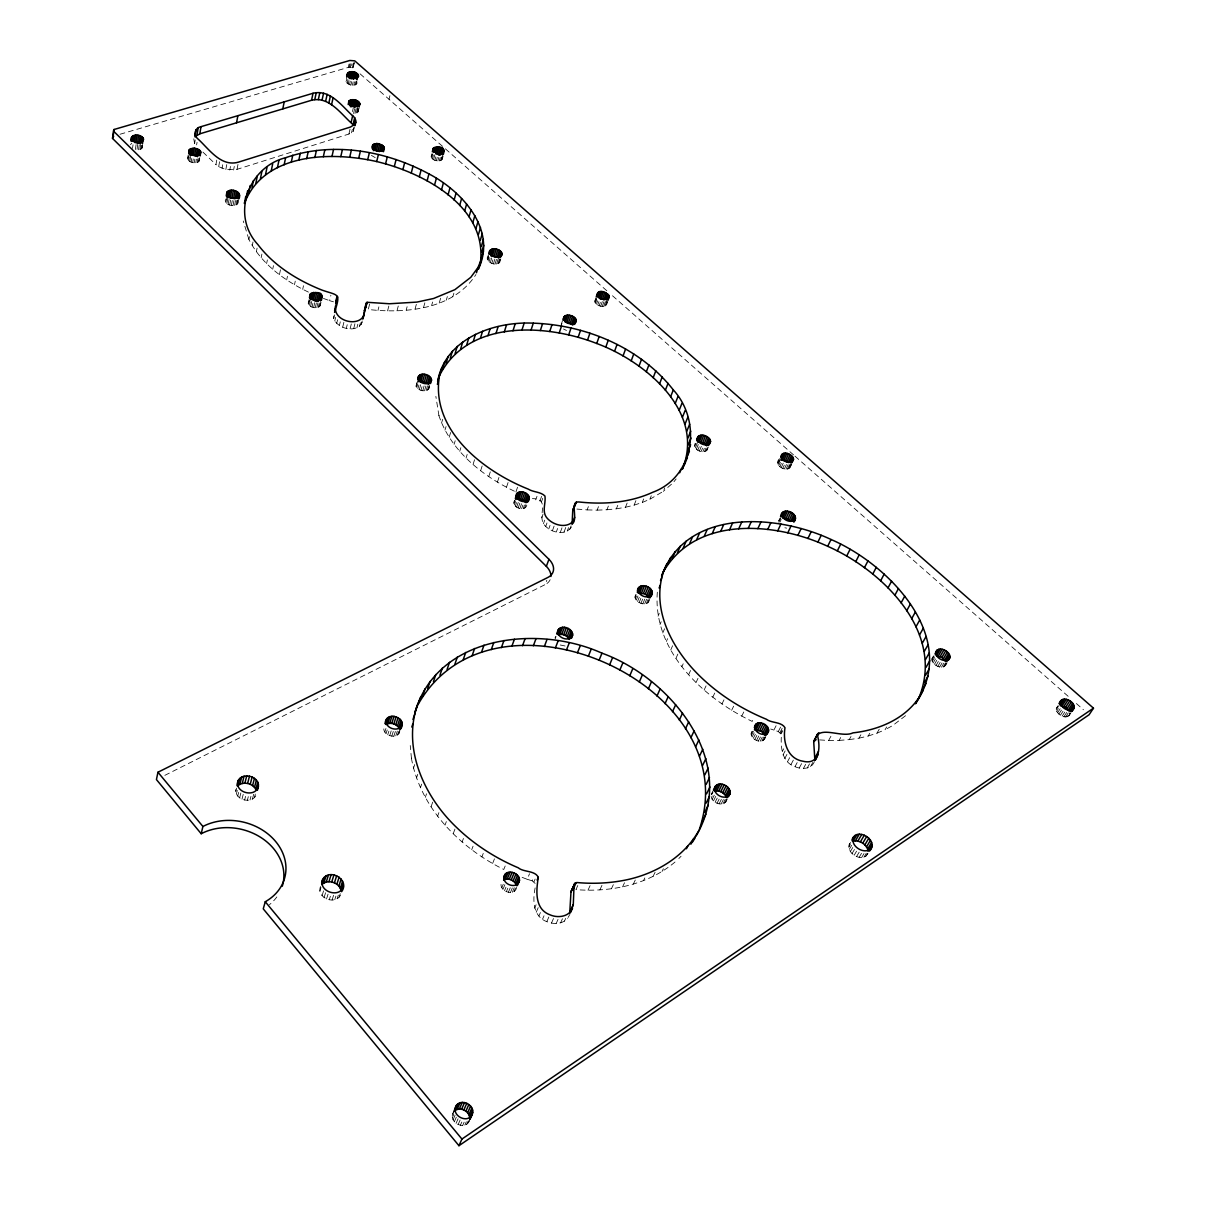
<?xml version="1.0" encoding="UTF-8"?>
<svg xmlns="http://www.w3.org/2000/svg" width="1206" height="1206" viewBox="0 0 1206 1206"><rect width="100%" height="100%" fill="white"/><g stroke="black" fill="none" stroke-linecap="round" stroke-linejoin="round"><path stroke-width="0.75" stroke-dasharray="5 3.75" d="M255.762 795.9C250.637 804.312 234.673 799.638 235.758 789.568M946.062 662.953C944.931 673.837 924.58 661.159 934.801 655.989M193.789 138.856L194.588 143.574L196.442 145.881L197.06 142.293M199.276 158.483C201.101 165.614 185.287 163.202 188.091 156.855M535.132 887.902C532.57 900.128 532.946 916.515 546.8 921.655C553.524 924.52 562.298 924.324 567.453 918.565M649.416 599.307C648.617 609.301 629.502 600.89 636.647 593.669M571.418 527.082C564.845 536.73 549.152 532.208 543.424 523.721C538.132 513.831 550.011 498.726 532.389 498.621M657.33 592.191C652.687 651.134 703.143 697.927 752.182 721.399L754.247 717.284M868.003 853.23C863.285 863.647 844.652 853.064 849.793 843.416M765.177 736.926C763.835 746.077 747.434 738.856 751.926 731.379M779.513 458.702C771.704 466.044 790.819 474.576 790.141 464.792M726.736 799.02C725.741 807.327 713.063 804.04 711.389 797.588L712.761 794.829M132.509 148.413L133.037 144.78M135.374 149.559L136.172 144.117M137.77 144.343L136.956 149.785C139.926 150.599 144.599 147.494 141.464 144.599M138.524 149.77L139.338 144.328M139.941 149.499L140.755 144.057M141.117 148.986L141.66 145.368M141.976 148.293L142.519 144.66M399.789 730.821C398.538 741.328 379.212 734.725 384.82 725.68M187.593 158.649L188.196 155.046M187.955 159.629L188.558 156.026M707.696 448.315C706.083 455.747 691.309 449.853 695.199 443.356M188.694 160.564L189.312 156.961M189.794 161.408L190.714 155.996M191.136 162.086L191.754 158.468M194.588 143.574L195.191 139.986M192.659 162.554L193.277 158.936M194.241 162.78L194.859 159.177M195.779 162.75L196.397 159.147M197.166 162.478L197.799 158.875M198.327 161.966L198.945 158.363M199.141 161.257L199.774 157.654M354.112 126.916L353.313 131.168L348.911 134.032L237.039 169.337L225.839 169.518L218.678 166.669L215.949 164.574L216.914 159.192M218.678 166.669L219.658 161.272M222.04 168.358L222.703 164.755M225.839 169.518L226.834 164.137M229.773 170.091L230.452 166.503M237.446 200.422C240.235 206.965 228.371 206.799 225.914 202.533L226.592 198.93M226.864 203.528L227.889 198.116M233.602 170.031L234.281 166.443M228.145 204.372L229.17 198.96M229.668 205.02L230.693 199.608M237.039 169.337L238.064 163.956M231.341 205.427L232.366 200.015M233.029 205.563L234.054 200.166M234.612 205.427L235.652 200.015M236.014 205.02L237.054 199.608M237.115 204.372L237.793 200.769M237.838 203.528L238.532 199.925M308.45 292.108C284.36 280.606 261.265 263.737 248.903 239.451L249.627 235.833M252.265 245.617L253.004 241.999M256.365 251.722L257.089 248.104M261.144 257.707L261.898 254.104M266.601 263.571L267.37 259.953M272.707 269.24L273.476 265.621M279.415 274.682L280.576 269.27M286.681 279.867L287.465 276.264M294.46 284.767L295.259 281.149M120.012 134.258L348.293 67.385L349.062 63.933M356.629 81.511L357.082 83.229C354.76 87.103 347.69 85.264 346.001 81.526L346.77 78.058M348.293 67.385L349.258 67.219L350.026 63.752M349.258 67.219L350.328 67.219L351.112 63.767M347.162 83.259L347.946 79.792M354.368 62.576L353.087 67.807L351.443 67.4L352.227 63.948M348.217 84.013L349.001 80.546M302.691 289.319L303.505 285.716M352.529 67.762L353.84 62.622M352.815 67.822L354.142 62.652M349.499 84.631L350.283 81.164M350.916 85.068L351.7 81.601M352.378 85.294L353.162 81.827M353.78 85.294L354.564 81.827M355.031 85.053L355.815 81.586M356.041 84.616L356.825 81.149M516.605 887.375C514.736 898.108 495.998 889.892 502.284 881.164M320.103 302.842C322.243 309.791 309.354 308.857 308.208 303.309L309.038 299.706M352.454 111.57L353.252 108.088M308.63 304.394L309.46 300.791M309.46 305.42L310.289 301.817M348.911 134.032L350.117 128.771M353.539 113.53L354.745 108.299M354.971 113.53L356.177 108.299M310.62 306.339L311.872 300.927M351.519 132.841L352.318 129.328M357.443 108.058L356.237 113.274L357.956 112.173L359.117 107.892M312.037 307.063L312.867 303.445M357.247 112.821L358.061 109.339M353.313 131.168L354.127 127.67M357.956 112.173L358.77 108.691M313.62 307.545L314.872 302.133M469.3 1121.007C464.551 1131.68 446.793 1121.052 453.712 1111.751M315.248 307.756L316.5 302.359M316.816 307.696L318.067 302.284M318.218 307.349L319.062 303.746M319.349 306.761L320.193 303.158M320.148 305.947L320.992 302.344M333.474 301.817L329.6 300.671L330.881 295.274M362.162 322.258C357.127 333.655 337.333 329.117 333.745 318.459L334.605 314.856M334.771 320.977L335.645 317.374M606.844 290.782L389.041 99.314L390.292 94.128M336.7 323.374L337.574 319.771M339.399 325.484L340.273 321.881M342.685 327.173L344.012 321.761M346.333 328.288L347.222 324.7M350.102 328.801L351.443 323.404M596.684 298.802C588.965 304.711 609.814 311.012 606.06 301.696M235.713 791.784L236.632 788.151M236.391 794L237.296 790.367M353.705 328.635L355.046 323.238M237.718 796.066L238.637 792.432M356.916 327.821L357.82 324.233M239.632 797.844L241.004 792.387M359.494 326.419L360.398 322.831M361.287 324.52L362.192 320.932M241.984 799.186L243.371 793.744M369.609 304.108L368.252 309.49C405.94 313.741 453.531 309.475 475.948 274.501M244.637 800.015L245.557 796.397M247.366 800.287L248.3 796.669M250.034 799.97L250.969 796.337M377.96 310.455L378.88 306.867M252.416 799.081L253.818 793.654M254.376 797.694L255.31 794.076M387.563 310.907L388.965 305.54M441.954 156.825C444.079 163.051 432.351 161.604 431.16 156.991L432.08 153.524M431.627 157.926L432.547 154.458M432.441 158.83L433.361 155.363M433.542 159.629L434.929 154.428M434.884 160.277L435.803 156.81M436.346 160.73L437.265 157.262M396.97 310.846L398.402 305.495M437.838 160.956L438.758 157.489M526.811 505.239C524.942 512.701 510.048 506.837 514.706 500.264M439.255 160.941L440.19 157.458M440.507 160.669L441.441 157.202M441.517 160.172L442.436 156.72M442.195 159.494L443.115 156.026M406.151 310.274L407.115 306.716M415.015 309.188L416.477 303.867M423.517 307.62L424.994 302.299M431.612 305.57L432.607 302.028M439.225 303.053L440.733 297.746M429.23 385.89C430.225 393.186 417.909 391.649 416.085 386.282L417.11 382.694M416.794 387.503L417.804 383.93M417.879 388.634L418.904 385.061M419.311 389.583L420.834 384.217M446.326 300.098L447.336 296.57M420.969 390.307L421.994 386.734M422.733 390.744L424.271 385.377M424.497 390.85L426.05 385.483M452.853 296.721L453.878 293.194M426.14 390.638L427.693 385.272M427.542 390.111L428.582 386.538M428.612 389.312L429.653 385.739M514.359 491.189C481.933 475.646 450.803 450.848 438.939 415.723L440.009 412.15M499.359 259.2C502.284 268.441 482.083 263.164 488.505 255.099M487.586 259.652L488.626 256.154M488.129 260.737L489.169 257.24M489.063 261.777L490.103 258.28M441.577 422.929L442.647 419.356M490.314 262.682L491.882 257.436M491.792 263.405L492.847 259.908M493.405 263.903L494.988 258.657M444.984 430.12L446.069 426.547M495.048 264.129L496.631 258.883M496.601 264.054L498.184 258.823M497.957 263.722L499.54 258.476M499.028 263.119L500.083 259.637M499.736 262.305L500.791 258.823M449.175 437.281L450.803 431.914M454.089 444.336L455.19 440.763M320.54 886.47C315.957 897.596 335.012 905.54 340.469 895.244M319.876 891.083L320.977 887.526M459.742 451.27L460.843 447.697M322.077 895.651L323.736 890.314M324.082 897.52L325.741 892.199M326.54 898.937L328.213 893.616M487.465 258.597L488.49 256.818M466.059 458.009L467.189 454.436M329.268 899.797L330.384 896.254M384.789 732.072L385.935 728.469M332.072 900.053L333.761 894.731M386.071 733.565L387.201 729.977M473.038 464.506L474.742 459.154M334.771 899.676L335.901 896.133M387.729 734.801L388.875 731.213M337.167 898.696L338.313 895.154M389.674 735.69L391.392 730.308M339.112 897.189L340.258 893.646M391.754 736.188L393.488 730.806M393.849 736.233L395.583 730.851M480.621 470.732L482.34 465.38M395.779 735.841L397.528 730.474M397.452 735.042L398.613 731.454M398.734 733.881L399.895 730.293M488.747 476.626L490.495 471.29M497.385 482.159L499.163 476.822M505.193 865.983L503.776 869.481C459.697 847.562 420.412 808.291 411.442 758.378L412.633 754.805M506.475 487.284L508.269 481.963M562.373 321.082L561.197 324.565L562.569 322.861M413.507 768.132L414.713 764.559M416.522 777.915L417.728 774.358M515.927 491.958L517.751 486.636M513.786 503.656L514.992 500.113M514.359 504.922L515.565 501.379M515.324 506.113L516.545 502.57M516.635 507.153L518.474 501.832M420.457 787.684L421.678 784.126M518.188 507.967L520.027 502.646M519.892 508.495L521.731 503.173M521.61 508.706L522.831 505.148M594.814 301.108L596.02 297.656M523.238 508.57L524.459 505.028M594.98 302.148L596.186 298.696M595.553 303.203L596.744 299.751M524.655 508.118L525.891 504.575M596.473 304.214L597.679 300.761M425.296 797.362L426.532 793.804M597.694 305.103L598.9 301.651M599.126 305.811L600.332 302.359M600.663 306.294L602.487 301.108M602.231 306.505L604.04 301.334M535.735 499.857L536.987 496.314M603.693 306.445L605.502 301.274M604.945 306.113L606.769 300.942M605.925 305.525L607.146 302.073M606.558 304.741L607.779 301.289M431.024 806.874L432.909 801.553M539.896 501.108L541.78 495.802M541.449 501.907L542.7 498.364M541.735 517.856L543.001 514.314M437.627 816.145L438.894 812.618M543.424 523.721L544.69 520.193M545.7 526.509L546.981 522.967M548.76 528.921L550.042 525.379M445.029 825.145L446.326 821.603M552.378 530.806L554.308 525.499M556.298 532.027L557.594 528.484M560.262 532.494L562.222 527.203M564.001 532.193L565.961 526.901M164.845 775.352L545.263 584.533L546.831 580.282M453.215 833.768L455.175 828.492M567.242 531.122L568.554 527.595M569.775 529.389L571.086 525.861M576.92 509.068L587.126 509.912L589.116 504.636M462.124 841.984L463.451 838.472M587.126 509.912L597.151 510.138L599.156 504.877M471.712 849.717L473.054 846.205M554.986 639.346L556.072 636.527M597.151 510.138L606.935 509.776L608.955 504.515M1067.22 716.665L1069.345 715.218L1069.782 712.716L1067.22 716.665C1061.702 718.67 1051.677 709.686 1058.808 705.902M606.935 509.776L616.387 508.811L617.758 505.314M481.887 856.908L483.259 853.411M616.387 508.811L625.477 507.259L627.542 502.013M625.477 507.259L634.13 505.133L636.21 499.902M492.606 863.511L494.686 858.265M634.13 505.133L642.27 502.465L643.672 498.967M642.27 502.465L649.883 499.254L651.285 495.772M501.817 887.706L503.249 884.224M649.883 499.254L663.27 491.355L664.687 487.872M502.962 889.319L505.103 884.088M504.515 890.691L505.947 887.209M506.354 891.731L507.786 888.249M508.359 892.365L510.515 887.149M694.611 446.717L696.028 443.265M510.409 892.546L512.565 887.33M695.304 447.984L697.445 442.798M512.339 892.274L514.495 887.058M634.959 597.256L636.12 594.452M696.375 449.16L698.53 443.989M514.012 891.551L515.459 888.068M635.366 598.719L636.527 595.93M697.777 450.2L699.209 446.748M636.225 600.151L637.974 595.96M699.405 451.014L701.56 445.828M637.507 601.462L639.255 597.272M701.138 451.541L702.585 448.089M639.105 602.548L640.853 598.357M702.872 451.753L704.304 448.3M640.914 603.347L642.662 599.156M704.47 451.632L705.902 448.18M705.827 451.18L707.274 447.728M522.123 877.35L527.203 879.295L529.54 873.732M642.813 603.814L645.15 598.221M706.867 450.441L708.314 447.004M644.667 603.889L647.004 598.297M646.341 603.573L648.104 599.382M647.743 602.91L648.918 600.121M535.117 883.41L532.132 880.787L533.896 876.611M533.957 881.812L535.132 879.038M658.054 616.176L659.245 613.387M534.62 908.208L536.097 904.756M659.984 624.527L661.174 621.738M536.218 912.264L538.449 907.078M555.046 637.868L555.634 636.557M452.22 1115.535L453.682 1112.188M538.901 916.032L540.409 912.58M662.742 632.969L664.566 628.778M452.356 1117.691L453.803 1114.329M453.079 1119.801L455.265 1114.781M542.519 919.228L544.027 915.776M454.33 1121.746L456.531 1116.726M666.345 641.441L667.566 638.667M456.049 1123.389L458.25 1118.384M546.8 921.655L549.077 916.485M458.114 1124.61L460.315 1119.605M460.36 1125.334L461.838 1122.002M670.762 649.913L672.601 645.738M551.459 923.118L553.75 917.947M462.667 1125.5L464.144 1122.168M464.838 1125.108L466.33 1121.776M556.162 923.54L558.016 919.409M466.767 1124.188L468.245 1120.841M468.275 1122.786L469.767 1119.439M675.963 658.31L677.832 654.134M560.594 922.876L562.448 918.746M577.795 885.505L575.94 889.651C611.834 892.455 650.456 884.405 677.727 859.652M564.453 921.173L565.689 918.429M681.948 666.571L683.199 663.797M777.81 463.21L779.362 459.788M778.096 464.4L779.634 460.978M778.775 465.606L780.327 462.184M779.83 466.737L781.382 463.33M588 890.194L590.518 884.676M781.187 467.732L783.508 462.607M688.656 674.651L690.556 670.491M782.724 468.501L784.292 465.094M784.367 469.013L786.719 463.903M785.995 469.224L788.347 464.099M787.503 469.119L789.84 463.993M788.754 468.697L791.106 463.586M789.704 468.003L791.272 464.596M790.277 467.069L791.845 463.662M599.864 889.907L602.397 884.39M696.058 682.49L697.988 678.33M779.935 518.218L778.654 520.962L781.081 518.263M778.729 522.243L780.644 518.143M779.905 522.213L781.187 519.485M704.123 690.013L706.068 685.867M611.412 888.792L613.341 884.661M622.582 886.862L624.542 882.732M712.776 697.204L714.736 693.058M633.301 884.134L635.276 880.018M721.972 703.987L723.962 699.842M643.491 880.651L644.818 877.908M731.65 710.304L733.655 706.173M653.079 876.415L655.084 872.3M662.019 871.471L663.375 868.742M741.75 716.123L743.77 712.007M712.671 791.528L711.314 794.272L713.259 791.829M711.766 794.498L713.138 791.754M712.218 799.277L714.269 795.161M713.5 800.859L716.243 795.372M715.143 802.201L717.208 798.086M751.082 733.972L752.469 731.228M717.057 803.226L719.123 799.111M751.383 735.479L753.449 731.364M752.122 736.972L754.202 732.856M719.093 803.859L721.851 798.372M753.283 738.374L755.363 734.258M721.113 804.04L723.886 798.553M754.79 739.564L756.855 735.449M722.997 803.784L725.756 798.297M724.58 803.09L726.66 798.975M756.509 740.484L759.283 734.997M725.786 802.005L727.173 799.261M758.333 741.057L760.428 736.941M814.412 761.574C811.638 769.368 801.462 769.564 794.995 766.699C781.594 762.086 780.493 746.589 781.473 734.59L778.307 731.529L770.694 729.012M760.157 741.253L762.252 737.137M761.845 741.042L763.926 736.926M763.262 740.454L764.664 737.71M764.333 739.534L765.735 736.791M773.815 730.188L776.619 724.7M778.307 731.529L781.126 726.057M780.026 732.434L782.136 728.334M780.704 733.097L782.121 730.354M781.202 733.821L782.604 731.092M782.287 751.534L783.704 748.805M782.995 755.016L785.136 750.931M784.774 758.514L786.93 754.413M787.503 761.77L789.659 757.67M790.985 764.559L793.88 759.102M794.995 766.699L797.166 762.599M799.246 768.026L802.156 762.584M803.437 768.448L805.638 764.378M807.296 767.966L809.497 763.88M810.553 766.579L812.754 762.494M819.688 739.911L828.643 740.469L831.582 735.027M828.643 740.469L839.12 740.409L841.336 736.338M839.12 740.409L849.25 739.625L851.496 735.57M849.25 739.625L858.989 738.162L861.25 734.092M858.989 738.162L868.245 735.992L869.767 733.293M868.245 735.992L876.988 733.158L879.264 729.117M876.988 733.158L885.129 729.69L886.651 726.992M931.921 658.642L933.459 655.958M931.861 660.014L934.168 655.974M932.283 661.491L934.59 657.451M933.158 662.968L935.464 658.928M934.439 664.34L936.745 660.315M130.459 144.735L131.801 143.182M936.022 665.531L938.343 661.491M937.816 666.436L940.137 662.411M939.685 667.008L942.007 662.983M941.494 667.204L943.831 663.179M943.137 667.008L945.474 662.983M944.494 666.436L946.047 663.752M945.474 665.516L947.027 662.833M848.979 845.165L850.547 842.481M848.813 847.185L850.381 844.502M849.295 849.356L851.647 845.331M568.101 917.465L569.398 915.233M850.411 851.511L852.778 847.486M852.084 853.516L854.451 849.491M854.195 855.22L856.562 851.195M856.592 856.516L859.772 851.165M859.139 857.315L861.521 853.305M861.627 857.572L864.009 853.547M863.903 857.24L866.285 853.215M865.802 856.35L867.4 853.682M777.96 462.109L779.483 460.496M1056.23 708.48L1057.933 705.842M1056.23 709.821L1057.933 707.183M1056.697 711.269L1058.416 708.631M1057.602 712.716L1060.18 708.751M1058.883 714.058L1061.446 710.093M1060.436 715.218L1062.999 711.254M1062.154 716.108L1064.747 712.143M1063.948 716.665L1067.4 711.389M1065.682 716.861L1068.26 712.897M1068.471 716.108L1070.189 713.47M1069.345 715.218L1071.079 712.58M416.733 382.86L416.085 386.282M673.988 481.676L676.129 478.963M226.276 198.598L225.236 200.422L225.914 202.533M678.842 858.521L681.058 856.26M309.399 300.475L308.208 303.309M671.486 484.194L663.27 491.355M347.011 79.294L346.001 81.526M905.555 715.701L892.636 725.59L885.129 729.69M433.09 154.097L431.401 155.257L431.16 156.991M565.086 645.994L559.343 644.803M350.328 67.219L351.443 67.4M784.865 527.761L786.659 528.138M527.203 879.295L532.132 880.787M323.419 298.425L329.6 300.671M375.217 157.654L371.418 155.393M566.488 330.459L563.458 328.967M612.497 295.756L793.533 454.888M794.935 456.139L1070.732 698.576M1076.385 703.535L1083.455 709.761M360.081 73.837L389.041 99.314M202.94 152.107L215.949 164.574M357.082 108.736L358.318 111.374M248.903 239.451L243.265 221.015M438.939 415.723L435.863 396.367M411.442 758.378L410.251 745.549M333.685 315.987L333.745 318.459M276.852 896.947A52.732 43.416 13.6 0 1 269.435 904.696M550.147 579.709A18.12 12.603 20.1 0 1 545.263 584.533"/><path stroke-width="1.5" d="M258.386 786.568C259.607 775.624 240.522 771.448 237.582 782.302C236.255 793.307 255.506 797.513 258.386 786.568L257.436 790.201M949.891 657.632C950.569 651.15 939.142 645.511 935.75 651.918C935.042 658.416 946.529 664.084 949.891 657.632L948.338 660.315M572.594 635.381C573.438 628.175 560.715 623.728 557.775 630.813C556.886 638.034 569.684 642.512 572.594 635.381L571.493 638.2M570.649 912.475L573.287 904.515L574.071 885.114C574.116 883.576 575.624 882.536 577.071 882.551C593.337 884.013 609.814 883.244 625.839 879.988C655.144 873.913 683.561 857.481 698.636 830.919M569.669 913.952L570.981 892.018L574.659 883.591M112.686 137.424L112.52 138.419L546.348 566.368A18.12 12.603 20.1 0 1 550.931 576.498M157.956 772.232L202.91 826.487A52.928 43.446 13.6 0 1 275.692 841.562A52.928 43.446 13.6 0 1 265.26 901.726L263.255 908.857L458.958 1145.7L1089.108 714.736L1093.48 708.163L354.76 60.858L349.846 60.466L114.057 129.494L113.53 131.137L548.941 559.283A18.18 12.588 20.1 0 1 547.886 577.448L157.956 772.232L156.433 779.573L201.191 833.738A52.732 43.416 13.6 0 1 261.114 837.642A52.732 43.416 13.6 0 1 282.279 886.214M576.302 320.404C575.322 326.69 564.589 323.826 563.488 318.686C564.498 312.429 575.172 315.294 576.302 320.404L575.111 323.871M200.905 152.257C200.814 156.041 195.658 155.785 193.005 155.348L194.241 148.142L198.689 149.514L200.528 151.278L200.271 155.86M572.729 523.555C578.156 517.992 569.187 500.415 579.543 502.028C604.176 504.636 629.939 502.751 652.687 492.289C694.656 476.943 701.998 421.075 673.31 389.9C640.235 347.645 586.161 324.957 533.293 323.163C494.339 321.248 445.436 338.193 437.642 381.413L441.788 368.041M696.028 836.135C739.308 762.509 671.531 678.134 601.975 653.17C538.147 624.286 437.522 635.019 415.015 712.233L420.773 696.751M572.066 524.384L572.744 510.575L575.85 502.465M699.299 829.577C748.444 684.918 493.842 571.765 418.407 703.927M923.072 690.435L915.444 703.776C960.217 637.929 889.44 564.589 831.04 539.489C777.448 514.193 686.139 507.59 661.702 575.865M417.366 705.073C402.352 748.805 424.15 796.246 455.823 826.728C473.777 844.215 495.153 858.024 518.218 867.777C523.645 872.39 535.072 870.31 538.298 877.35C536.157 890.435 534.394 909.023 549.846 914.751C557.549 918.279 568.885 917.012 572.503 908.344M919.198 697.158C945.172 632.034 882.822 570.634 827.678 546.303C776.483 522.469 697.264 515.158 663.948 570.785L666.903 563.82M652.28 593.714C653.079 586.9 641.064 582.302 637.959 588.875C637.1 595.704 649.19 600.317 652.28 593.714L651.089 596.503M478.948 267.838C496.48 228.627 461.566 190.94 428.944 173.905C385.845 150.675 332.63 141.208 285.611 157.715C248.074 167.182 230.693 215.181 257.828 244.486C273.943 265.817 297.475 280.305 322.002 290.103C338.796 295.967 340.801 292.591 334.559 312.399M480.305 263.722C488.038 206.648 423.819 172.775 376.694 161.559C331.575 151.323 263.828 152.604 244.381 203.452L245.783 196.261M682.49 468.983C705.6 411.517 645.165 361.348 596.714 343.484C546.303 323.811 468.335 319.213 439.708 375.172M869.586 850.969C879.491 840.823 857.315 826.381 852.145 839.391M661.551 576.167L663.903 570.589C650.366 608.789 672.315 649.145 699.269 675.556C718.444 694.4 741.524 709.068 766.368 719.243C771.599 723.299 781.473 721.64 785 727.746C782.679 741.449 787.232 758.664 802.879 761.212C820.005 765.524 820.638 746.831 817.367 734.951C824.316 727.746 843.205 737.74 852.989 732.856C878.465 730.067 904.832 719.168 919.319 697.053M439.723 374.282C429.321 429.17 482.732 471.003 528.168 489.078C533.203 492.289 540.74 491.686 544.946 496.013C545.986 502.721 542.112 510.394 545.971 516.65C551.73 525.138 567.423 529.675 574.041 520.027M131.514 137.469C131.333 142.971 142.594 144.871 143.62 139.248C141.705 133.534 129.585 133.308 130.987 141.102M818.422 751.519L814.743 758.318L813.718 741.765L816.145 739.61M768.478 731.469C769.85 724.731 758.197 719.273 754.715 725.726C753.298 732.494 765.026 737.966 768.478 731.469L767.076 734.213M793.548 459.154C792.086 465.426 781.533 461.657 780.915 456.381C782.408 450.14 792.9 453.893 793.548 459.154L791.98 462.561M729.992 793.774C731.695 786.116 718.505 779.965 714.721 787.412C712.942 795.086 726.223 801.266 729.992 793.774L728.605 796.518M112.52 138.419L113.696 130.142M114.057 129.494L113.047 136.76L113.711 136.218M131.469 140.258L132.012 136.625M132.072 141.373L132.871 135.931M133.248 140.876L134.062 135.419M135.479 135.162L134.394 142.414L139.052 143.092L140.137 135.841M135.961 142.398L137.032 135.147M137.544 142.625L138.615 135.374M140.393 143.77L141.479 136.519M141.735 142.775L142.549 137.348M142.459 143.71L143.288 138.268M384.397 148.202C383.553 152.499 377.855 150.765 374.825 150.524L376.513 143.529L378.096 143.635L382.468 145.338L384.141 147.207L383.538 151.7M362.72 318.942L367.046 302.299L389.432 303.761L416.975 302.088L433.602 298.485L454.888 289.666L470.807 277.305L478.028 267.491L482.37 256.712M363.081 318.67L366.096 303.007M400.694 728.861C408.367 717.736 385.724 710.002 385.136 723.51M710.575 441.426C708.902 447.939 697.792 444.245 697.204 438.562C698.922 432.095 709.957 435.773 710.575 441.426L709.143 444.878M188.709 153.252L189.327 149.634L194.241 148.142M189.236 154.338L190.156 148.941M190.081 155.649L191.302 148.428M191.468 155.363L192.704 148.157M196.141 129.585L194.92 136.775L199.789 133.836L311.555 100.264C329.509 95.877 341.434 114.751 353.056 124.625L354.67 117.645C343.001 107.741 331.032 88.897 313.032 93.269L201.025 126.66C195.176 127.55 192.719 134.997 197.678 138.69C208.804 148.685 220.668 167.227 238.396 162.162L350.524 127.022L354.926 124.173L355.815 122.168L354.67 117.645M196.97 135.057L198.191 127.881M195.824 148.368L194.588 155.574L196.096 156.041L197.347 148.835M199.789 133.836L201.025 126.66M197.437 156.72L198.689 149.514M198.839 155.74L199.774 150.343M199.91 154.881L200.528 151.278M386.267 719.922C384.262 728.077 398.372 732.856 401.854 725.273M431.552 379.996C429.984 386.463 418.603 383.779 417.879 377.885C419.477 371.433 430.783 374.116 431.552 379.996L430.512 383.568M334.605 310.892L335.539 305.811M236.542 122.801L237.868 115.67M226.215 195.839L226.894 192.221C231.039 187.307 242.783 191.799 238.833 198.93M226.607 196.789L227.633 191.392M227.376 197.95L228.733 190.744M230.12 190.337L228.763 197.543L235.215 198.598L236.587 191.392M230.361 197.407L231.718 190.201M232.034 197.543L233.406 190.337M233.693 197.95L235.064 190.744M236.828 197.648L237.868 192.236M237.793 198.628L238.833 193.216M238.698 197.874L239.391 194.272M246.22 197.965L247.622 190.774M248.768 192.719L250.17 185.528M252.009 187.729L253.411 180.553M255.898 183.041L257.315 175.88M260.421 178.684L261.853 171.523M265.546 174.644L266.978 167.498M282.777 108.902L284.209 101.862M271.229 170.996L272.677 163.85M277.44 167.709L278.903 160.579M284.134 164.83L285.611 157.715M291.264 162.358L292.757 155.257M298.786 160.308L300.294 153.222M311.555 100.264L313.032 93.269M314.751 99.661L316.243 92.666M318.324 99.646L319.831 92.651M306.671 158.695L308.208 151.609M322.032 100.204L323.555 93.224M325.635 101.319L327.158 94.324M314.856 157.519L316.409 150.433M328.876 102.887L330.414 95.907M331.544 104.832L333.082 97.837M323.314 156.78L324.881 149.71M472.285 1114.329C475.842 1104.907 459.938 1097.264 455.597 1106.822C451.964 1116.259 467.988 1123.962 472.285 1114.329L470.054 1119.334M346.74 77.214C345.579 69.526 357.85 70.415 358.664 76.295C356.328 80.305 348.037 78.269 347.524 73.747M347.087 76.46L347.871 72.993M347.795 75.842L348.579 72.375M348.413 77.124L349.589 71.938M349.273 78.631L350.825 71.697M331.967 156.478L333.549 149.423M352.227 71.697L350.675 78.631L352.122 78.857L353.69 71.923M353.539 79.294L355.107 72.36M348.172 104.53L348.956 101.048C352.152 98.214 359.328 99.917 359.931 104.409C357.594 108.57 349.077 106.475 348.609 101.832L348.956 101.048M348.881 103.882L349.68 100.399M355.212 78.179L356.388 72.978M349.514 105.178L350.705 99.947M356.267 78.933L357.443 73.732M351.971 99.706L350.373 106.671L351.79 106.656L353.388 99.691M357.021 79.777L358.212 74.576M519.485 880.425C517.932 889.365 503.279 885.385 503.837 877.244C505.45 868.35 519.997 872.33 519.485 880.425L517.329 885.641M340.785 156.629L342.398 149.589M309.429 297.671L310.259 294.068C333.067 286.41 316.047 313.5 310.259 294.068M353.283 106.882L354.881 99.917M309.821 298.681L311.058 293.269M310.545 299.887L312.203 292.666M351.112 122.424L352.725 115.429M354.715 107.334L356.313 100.369M313.605 292.334L311.947 299.54L318.113 300.912L319.801 293.706M356.418 106.218L357.609 101.002M357.489 106.987L358.695 101.771M313.515 299.48L315.173 292.274M358.664 106.113L359.463 102.646M354.504 125.168L355.725 119.937M359.087 107.017L359.885 103.535M355.001 125.665L355.815 122.168M315.128 299.706L316.801 292.5M316.696 300.188L318.384 292.983M349.71 157.217L351.353 150.177M319.696 300.008L320.962 294.611M320.525 301.033L321.791 295.636M321.384 300.309L322.228 296.706M358.71 158.227L360.368 151.217M201.191 833.738L202.91 826.487M367.709 159.689L369.398 152.665M372.066 148.202L372.91 144.705L376.513 143.529M335.826 301.229L336.7 297.641M372.579 149.333L373.845 144.087M335.72 303.565L337.454 296.375M335.841 304.108L337.574 296.917M373.378 150.675L375.066 143.68M376.393 150.629L378.096 143.635M379.679 143.981L377.975 150.976L379.468 151.564L381.171 144.569M376.694 161.559L378.398 154.549M381.186 150.569L382.468 145.338M382.196 151.474L383.478 146.243M383.282 150.705L384.141 147.207M385.573 163.835L387.307 156.84M236.964 785.679L238.321 780.222M609.226 296.887C608.05 301.274 602.412 299.103 599.397 298.41L601.809 291.505L603.362 291.716L608.487 294.792L609.226 296.887L608.005 300.339M239.738 778.443L237.914 785.709C243.295 781.081 252.612 783.161 255.838 789.402L257.722 782.136M394.332 166.518L396.081 159.524M239.873 784.337L241.697 777.071M242.255 783.478L244.079 776.197M365.116 307.967L366.036 304.394M244.893 783.161L246.733 775.895M365.674 307.666L367.046 302.299M402.91 169.579L404.688 162.584M247.622 783.433L249.476 776.167M250.245 784.262L252.099 776.996M601.809 291.505C595.779 290.495 596.548 298.153 601.538 298.907M252.582 785.588L254.451 778.337M411.261 173.001L413.055 166.021M254.496 787.352L256.365 780.086M256.984 789.794L258.401 784.352M419.326 176.769L421.15 169.805M432.321 151.79L433.24 148.323C453.064 141.705 439.557 165.388 433.24 148.323M432.999 151.112L433.919 147.645M433.542 152.363L434.929 147.162M427.09 180.885L428.944 173.905M434.793 152.107L436.18 146.906M435.758 153.81L437.597 146.891M439.09 147.102L437.25 154.036L440.039 155.137L441.893 148.202M438.713 154.489L440.552 147.554M529.283 498.153C527.384 504.952 514.449 500.761 516.394 494.143C520.6 488.219 533.218 494.777 528.047 501.696M441.607 154.202L442.994 149.001M434.492 185.287L436.361 178.322M442.421 155.092L443.808 149.906M443.356 154.308L444.275 150.84M441.486 189.975L443.371 183.011M448.029 194.935L449.944 187.97M454.104 200.121L456.034 193.156M459.652 205.502L461.596 198.538M464.642 211.08L466.616 204.116M417.743 379.287L418.753 375.714M417.804 382.076L419.839 374.915M421.241 374.403L419.206 381.548L422.597 381.458L427.437 383.553L429.487 376.408M420.849 381.337L422.884 374.192M469.044 216.779L471.033 209.814M422.597 381.458L424.648 374.312M424.361 381.88L426.411 374.734M426.004 382.604L428.07 375.458M472.842 222.613L474.847 215.648M428.537 384.669L430.587 377.538M430.256 382.332L431.296 378.759M475.978 228.522L477.998 221.542M478.465 234.477L480.501 227.497M437.371 384.337L438.426 380.779M442.527 369.232L444.607 362.101M480.259 240.431L482.31 233.451M446.039 363.609L448.135 356.494M481.345 246.386L483.41 239.391M450.26 358.348L452.356 351.248M481.722 252.265L483.787 245.27M476.476 272.752L478.028 267.491M481.375 258.054L483.44 251.059M478.481 269.209L480.561 262.199M455.129 353.479L457.225 346.378M460.617 349.016L462.727 341.931M488.807 254.134C488.4 245.632 503.249 248.376 501.862 255.325C498.485 259.365 488.641 256.26 489.847 250.637M489.53 253.32L490.571 249.838M490.073 254.481L491.641 249.235M492.998 248.903L490.917 255.883L497.189 257.255L499.284 250.275M492.455 255.823L494.55 248.843M466.677 344.991L468.802 337.921M494.098 256.049L496.194 249.069M495.711 256.531L497.807 249.567M343.424 885.928C340.665 899.058 317.615 891.626 322.726 879.355C329.645 867.657 350.268 879.837 341.615 891.701M473.295 341.419L475.435 334.348M498.425 258.159L500.535 251.195M499.887 257.451L501.47 252.22M500.972 256.788L502.028 253.305M480.41 338.328L482.551 331.258M487.978 335.705L490.149 328.65M321.625 882.913L322.726 879.355M324.097 877.425L321.896 884.541C327.926 878.782 339.414 882.536 341.087 890.631L343.363 883.546M323.856 883.048L326.057 875.933M495.952 333.58L498.138 326.54M239.527 195.327C237.552 200.965 225.522 198.297 226.894 192.221M326.253 882.083L328.469 874.968M328.937 881.722L331.153 874.606M504.289 331.952L506.505 324.927M331.725 881.978L333.956 874.863M334.424 882.837L336.67 875.722M385.377 723.886L387.081 718.49M388.362 717.344L386.086 724.52C390.729 721.761 397.588 724.082 399.518 729.133L401.839 721.972M336.866 884.239L339.127 877.139M387.759 723.736L390.035 716.545M512.957 330.851L515.188 323.826M389.689 723.344L391.98 716.168M338.871 886.093L341.132 878.993M391.769 723.404L394.06 716.228M340.318 888.279L342.579 881.179M393.834 723.886L396.141 716.711M521.881 330.248L524.128 323.238M395.779 724.776L398.086 717.6M397.437 726.012L399.744 718.836M398.719 727.489L401.025 720.329M400.377 729.027L402.126 723.66M531.017 330.158L533.293 323.163M540.318 330.58L542.61 323.585M412.965 719.485L414.849 713.756M411.789 727.067L412.738 724.203M422.628 696.028L424.994 688.867M427.648 688.596L430.029 681.435M549.725 331.514L552.062 324.535M793.819 522.183C801.161 513.635 781.458 505.269 780.568 516.846M433.436 681.676L435.818 674.501M439.934 675.27L442.331 668.109M562.855 320.133L564.031 316.65M559.207 332.946L561.559 325.967M563.745 319.379L564.921 315.897M564.378 320.615L566.142 315.399M447.094 669.451L449.521 662.29M567.619 315.173L565.267 322.138L570.182 323.208L572.744 325.092L575.126 318.128M566.895 322.198L569.262 315.248M568.569 322.575L570.935 315.61M570.182 323.208L572.548 316.243M454.888 664.205L457.33 657.059M571.599 324.067L573.966 317.103M568.704 334.876L571.071 327.911M574.131 324.474L575.925 319.258M782.242 512.972C780.342 519.228 791.046 524.203 795.116 519.439M515.324 498.485L517.148 493.164M515.836 499.525L518.263 492.425M519.68 491.988L517.253 499.088L522.273 499.691L526.102 502.721L528.575 495.636M463.255 659.592L465.712 652.446M518.866 498.967L521.309 491.867M520.585 499.163L523.027 492.078M578.141 337.273L580.553 330.323M522.273 499.691L524.716 492.606M523.811 500.505L526.283 493.405M525.123 501.53L527.595 494.445M596.261 296.706L597.467 293.254M596.895 295.922L598.101 292.47M472.149 655.612L474.621 648.466M597.272 297.068L599.081 291.882M598.538 296.736L600.347 291.566M527.293 502.209L529.148 496.887M600.95 298.621L603.362 291.716M587.503 340.152L589.93 333.203M604.899 292.199L602.487 299.103L603.92 299.812L606.332 292.907M481.495 652.28L484.013 645.15M605.744 298.967L607.553 293.782M606.663 299.962L608.487 294.792M607.839 299.299L609.06 295.847M596.714 343.484L599.171 336.534M491.279 649.612L493.812 642.496M605.744 347.238L608.231 340.303M501.395 647.622L503.957 640.522M614.517 351.413L617.035 344.494M511.826 646.326L514.419 639.225M623.02 355.996L625.567 349.062M546.348 566.368L548.941 559.283M522.5 645.707L525.123 638.607M572.744 510.575L575.488 502.947M573.242 509.505L576.393 502.088M631.175 360.941L633.738 354.006M572.729 522.62L574.704 517.329M533.354 645.768L536.007 638.698M638.954 366.217L641.547 359.298M646.295 371.825L648.918 364.905M544.343 646.522L547.027 639.451M653.17 377.719L655.823 370.815M556.72 633.723L558.348 629.487M557.202 634.07L559.388 628.416M560.82 627.663L558.092 634.718C562.328 633.406 567.408 635.472 569.443 639.421L572.217 632.366M1071.938 711.269C1080.003 703.942 1062.456 693.164 1059.23 703.369M559.81 634.341L562.539 627.271M555.378 647.954L558.107 640.883M561.725 634.341L564.453 627.286M659.546 383.87L662.215 376.965M363.986 315.083C358.83 327.112 335.69 321.489 335.419 308.796M563.669 634.748L566.398 627.693M565.539 635.532L568.282 628.477M364.091 310.651L364.664 309.761M567.197 636.617L569.941 629.562M568.523 637.944L571.282 630.889M665.35 390.247L668.049 383.342M566.443 650.049L569.217 642.994M570.996 638.14L572.654 633.904M1060.948 700.731C1058.702 706.942 1069.044 713.198 1073.672 708.631M670.581 396.804L673.31 389.9M675.194 403.528L677.938 396.623M577.448 652.793L580.252 645.753M679.144 410.372L681.903 403.467M682.415 417.276L685.204 410.372M588.362 656.185L591.196 649.16M684.978 424.226L687.782 417.321M503.701 877.667L505.118 874.184M506.445 873.084L503.611 880.063C508.374 877.471 515.007 880.455 516.439 885.626L519.334 878.677M686.817 431.19L689.636 424.271M505.299 879.355L508.133 872.375M507.213 879.084L510.063 872.104M687.902 438.095L690.736 431.175M509.249 879.264L512.098 872.3M599.096 660.195L601.975 653.17M688.234 444.908L691.068 438.004M511.238 879.898L514.103 872.933M687.797 451.602L690.631 444.697M679.702 472.782L681.119 469.315M686.576 458.129L689.425 451.21M682.521 468.757L684.661 463.556M684.571 464.431L687.42 457.511M513.078 880.923L515.942 873.958M696.616 439.904L698.048 436.451M696.947 440.899L699.088 435.728M514.615 882.295L517.495 875.33M697.596 442.18L700.46 435.291M515.761 883.892L518.655 876.928M637.371 590.443L638.532 587.654M702.058 435.17L699.194 442.074L704.259 443.612L706.731 445.813L709.625 438.924M637.235 592.267L639.557 586.674M640.959 586.01L638.049 593.005L645.255 594.03L648.994 597.844L651.933 590.865M700.912 442.285L703.776 435.381M609.618 664.808L612.527 657.798M639.723 592.704L642.632 585.709M702.631 442.798L705.51 435.909M641.577 592.779L644.486 585.799M704.259 443.612L707.123 436.708M643.461 593.231L646.386 586.252M705.646 444.637L708.525 437.748M645.255 594.03L648.18 587.036M708.148 445.346L710.319 440.175M646.853 595.116L649.778 588.121M648.119 596.412L651.059 589.433M650.004 597.905L652.356 592.327M619.854 670.008L622.809 662.999M660.511 580.523L661.687 577.734M667.717 564.423L670.657 557.458M659.094 588L660.285 585.212M672.194 558.484L675.149 551.534M537.107 880.124L538.298 877.35M677.365 553.026L680.32 546.077M683.184 548.067L686.154 541.117M629.773 675.752L632.758 668.757M689.621 543.635L692.606 536.685M696.646 539.73L699.631 532.796M639.286 682.023L642.316 675.043M453.712 1111.751L456.637 1105.043M704.183 536.384L707.198 529.464M458.159 1103.656L455.25 1110.364C461.265 1106.505 470.174 1111.902 469.752 1118.972L472.737 1112.294M457.149 1109.445L460.074 1102.736M459.335 1109.053L462.26 1102.359M712.203 533.625L715.233 526.705M461.612 1109.234L464.551 1102.525M648.376 688.792L651.436 681.827M463.858 1109.942L466.797 1103.249M720.66 531.439L723.721 524.535M465.893 1111.163L468.863 1104.47M467.611 1112.791L470.581 1106.098M468.878 1114.721L471.848 1108.043M729.509 529.856L732.585 522.952M656.969 696.028L660.074 689.063M469.616 1116.831L472.586 1110.153M570.981 892.018L574.071 885.114M575.292 883.033L571.147 891.204M573.031 889.591L576.121 882.686M458.958 1145.7L461.928 1139.052L1093.48 708.163M738.69 528.861L741.78 521.972M570.182 911.404L573.287 904.515M665.019 703.671L668.154 696.721M748.157 528.469L751.278 521.595M781.036 457.074L782.573 453.667M783.855 453.26L780.749 460.089L785.498 460.692L788.377 462.456L791.513 455.627M782.242 459.968L785.347 453.155M783.855 460.179L786.96 453.366M785.498 460.692L788.603 453.863M672.481 711.706L675.662 704.771M787.036 461.461L790.156 454.647M757.85 528.68L761.001 521.806M790.216 461.883L792.568 456.757M790.91 463.074L793.262 457.963M679.31 720.088L682.521 713.168M767.725 529.479L770.89 522.62M781.156 516.168L783.056 512.053M781.714 516.892L784.277 511.419M785.769 511.103L782.588 517.947L787.789 519.062L790.684 521.203L793.91 514.374M685.475 728.771L688.701 721.851M777.719 530.881L780.915 524.022M784.277 517.992L787.473 511.148M786.056 518.369L789.267 511.525M853.712 836.693C849.19 845.768 864.461 855.551 871.184 848.3M787.789 519.062L791 512.218M789.372 520.027L792.583 513.198M792.297 521.143L794.875 515.671M690.902 737.71L694.174 730.791M787.789 532.856L791.015 526.012M793.473 521.113L795.417 517.012M794.211 521.037L795.493 518.294M695.591 746.846L698.877 739.941M797.875 535.404L801.131 528.56M699.48 756.147L702.797 749.258M807.914 538.494L811.201 531.665M702.54 765.554L705.887 758.664M817.864 542.142L821.196 535.328M704.756 775.006L708.118 768.116M706.113 784.458L709.49 777.568M827.678 546.303L831.04 539.489M706.565 793.834L709.957 786.96M706.113 803.09L709.52 796.231M713.409 790.156L715.46 786.026M713.937 790.458L716.665 784.955M718.263 784.277L714.856 791.136C719.5 790.111 724.685 792.885 726.419 797.317L729.871 790.458M686.44 848.753L687.812 846.009M704.756 812.181L708.163 805.322M716.711 790.88L720.133 784.021M690.917 844.185L693.646 838.698M702.48 821.03L705.902 814.171M837.296 550.961L840.688 544.162M718.731 791.076L722.153 784.217M720.751 791.694L724.188 784.835M754.383 727.715L756.448 723.6M722.65 792.719L726.102 785.86M757.881 723.027L754.428 729.886L761.468 731.349L764.875 735.434L768.358 728.575M756.102 729.675L759.554 722.816M724.309 794.045L727.746 787.201M757.926 729.871L761.378 723.012M725.59 795.613L729.042 788.769M846.657 556.102L850.094 549.303M759.75 730.444L763.202 723.585M727.429 797.648L730.203 792.176M761.468 731.349L764.936 724.505M762.946 732.539L766.428 725.695M764.122 733.926L767.589 727.082M765.87 735.554L768.659 730.082M855.732 561.695L859.185 554.896M864.446 567.694L867.943 560.926M872.752 574.101L876.28 567.333M880.621 580.855L884.179 574.086M887.993 587.94L891.596 581.186M813.794 741.057L817.743 733.655M813.718 741.765L818.271 733.203M817.502 735.63L818.964 732.901M189.327 149.634C187.503 152.514 191.453 154.896 193.895 155.333M894.837 595.312L898.455 588.558M815.135 760.217L818.075 754.775M815.181 760.323L816.643 757.594M901.078 602.925L904.741 596.171M906.716 610.749L910.394 603.995M911.676 618.723L915.384 611.985M915.957 626.834L919.696 620.095M919.5 635.004L923.268 628.281M922.304 643.205L926.087 636.482M924.309 651.391L928.107 644.667M925.53 659.501L929.344 652.763M925.922 667.476L929.766 660.752M934.982 653.878L937.273 649.838M935.57 654.647L938.645 649.28M940.288 649.084L936.444 655.808L941.886 657.466L945.625 661.491L949.514 654.783M925.499 675.285L929.344 668.561M938.253 655.989L942.097 649.28M924.233 682.867L928.092 676.144M940.107 656.561L943.966 649.853M922.138 690.179L925.997 683.455M941.886 657.466L945.745 650.758M943.469 658.642L947.343 651.933M944.75 660.014L948.625 653.305M946.846 661.612L949.951 656.26M851.994 840.718L855.114 835.351M857.029 834.492L853.109 841.2C859.622 839.768 867.099 844.532 868.154 851.21L872.149 844.502M855.371 840.883L859.29 834.16M857.843 841.125L861.777 834.416M860.36 841.924L864.31 835.215M862.742 843.205L866.707 836.497M864.853 844.909L868.817 838.2M866.526 846.898L870.506 840.19M867.657 849.039L871.637 842.346M869.601 850.562L871.998 846.537M692.229 842.436L695.214 837.763M1059.26 703.807L1061.823 699.857M1059.667 704.575L1063.074 699.299M1064.627 699.118L1060.345 705.721L1065.576 707.349L1069.3 711.284L1073.611 704.681M1062.064 705.902L1066.345 699.314M1063.843 706.46L1068.124 699.872M1065.576 707.349L1069.858 700.746M1067.114 708.495L1071.41 701.907M1068.395 709.837L1072.692 703.249M1070.642 711.404L1074.094 706.128M1071.516 711.419L1074.109 707.47M372.91 144.705C370.724 147.358 374.538 150.087 376.92 150.66M265.26 901.726L461.928 1139.052"/></g></svg>
